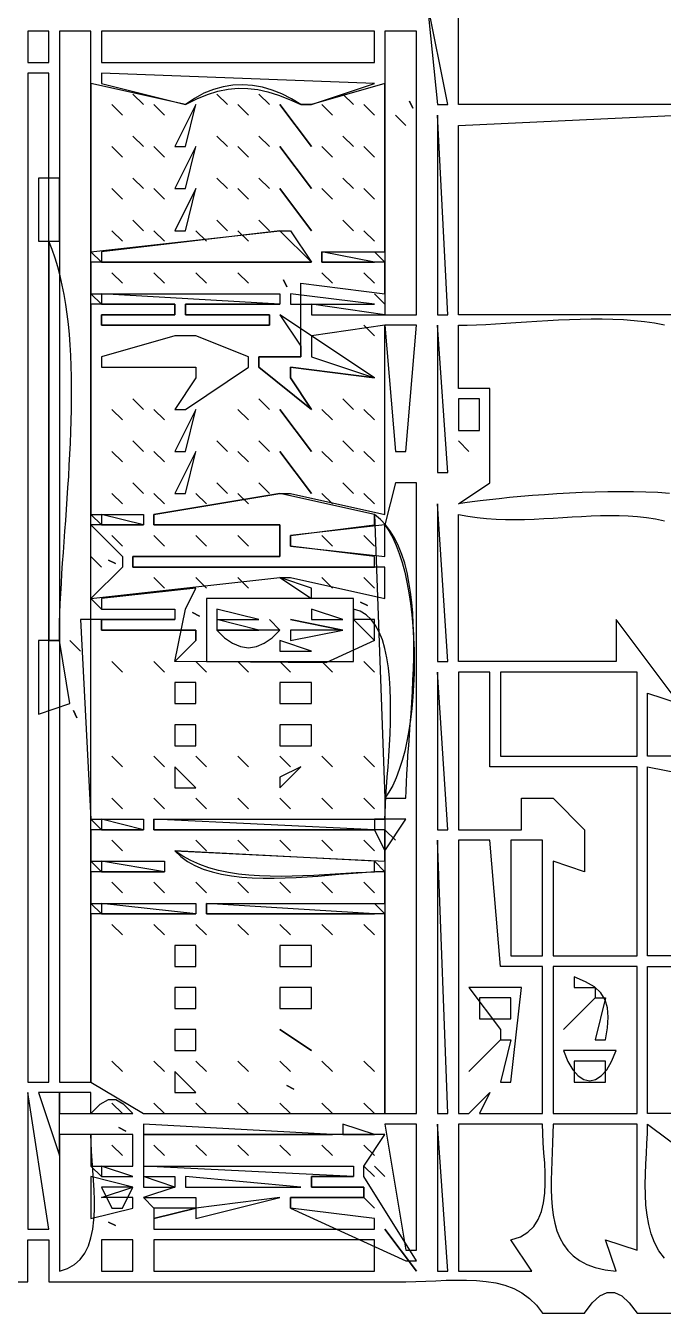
# Model space of a CAD drawing. Extents: x 0 to 2384, y 0 to 1684.
# Drawn here: x 990.8 to 1051.5, y 1312 to 1434.5 of the extents above; entities that cross this region are included whole.
import ezdxf

# ---------------------------------------------------------------- set-up
doc = ezdxf.new("R2010")
doc.units = 0
doc.layers.add('C251', color=251, linetype='CONTINUOUS')
doc.layers.add('C7', color=7, linetype='CONTINUOUS')

msp = doc.modelspace()

# ---------------------------------------------------------------- linework, layer by layer
at = {"layer": 'C251'}
for points in [[(997, 1429), (997, 1413), (1015, 1415), (1016, 1415), (1018, 1412), (997, 1412), (997, 1409), (1015, 1409), (1015, 1408), (1006, 1408), (1006, 1407), (1014, 1407), (1014, 1406), (998, 1406), (998, 1407), (1005, 1407), (1005, 1408), (997, 1408), (997, 1388), (1002, 1388), (1002, 1387), (997, 1387), (1000, 1384), (1000, 1383), (997, 1380), (1015, 1382), (1016, 1382), (1025, 1380), (1025, 1383), (1001, 1383), (1001, 1384), (1015, 1384), (1015, 1387), (1003, 1387), (1003, 1388), (1015, 1390), (1016, 1390), (1025, 1388), (1025, 1406), (1018, 1405), (1018, 1403), (1024, 1401), (1016, 1402), (1016, 1401), (1018, 1398), (1013, 1402), (1013, 1403), (1017, 1403), (1017, 1404), (1017, 1410), (1025, 1409), (1025, 1412), (1019, 1412), (1019, 1413), (1025, 1413), (1025, 1429), (1018, 1427), (1017, 1427), (1016.107, 1427.5567), (1015.1971, 1428.0189), (1014.2742, 1428.3845), (1013.3419, 1428.6515), (1012.4041, 1428.8179), (1011.4645, 1428.8817), (1010.5268, 1428.8411), (1009.5949, 1428.6938), (1008.6725, 1428.4381), (1007.7633, 1428.0719), (1006.8712, 1427.5931), (1006, 1427), (997, 1429)], [(1027.3334, 1427.3334), (1027.6666, 1426.6666), (1027.3334, 1427.3334)], [(1026, 1426), (1027, 1425), (1026, 1426)], [(992, 1420), (992, 1414), (994, 1414), (994, 1420), (992, 1420)], [(1018, 1408), (1018, 1407), (1025, 1407), (1018, 1408)], [(1016, 1386), (1016, 1385), (1025, 1384), (1025, 1387), (1016, 1386)], [(996, 1378), (997, 1359), (1002, 1359), (1002, 1358), (997, 1358), (997, 1355), (1004, 1355), (1004, 1354), (997, 1354), (997, 1351), (1007, 1351), (1007, 1350), (997, 1350), (997, 1334), (1002, 1331), (1025, 1331), (1025, 1350), (1008, 1350), (1008, 1351), (1025, 1351), (1025, 1354), (1024.1149, 1353.9842), (1023.1952, 1353.9497), (1022.2454, 1353.9012), (1021.2696, 1353.8434), (1020.2725, 1353.781), (1019.2584, 1353.7187), (1018.2316, 1353.6612), (1017.1967, 1353.6132), (1016.1579, 1353.5795), (1015.1198, 1353.5647), (1014.0867, 1353.5736), (1013.063, 1353.6108), (1012.0531, 1353.6811), (1011.0614, 1353.7893), (1010.0924, 1353.9399), (1009.1504, 1354.1377), (1008.2398, 1354.3875), (1007.3651, 1354.6939), (1006.5306, 1355.0616), (1005.7407, 1355.4954), (1005, 1356), (1025, 1355), (1025, 1358), (1003, 1358), (1003, 1359), (1025, 1359), (1025.0119, 1359.6449), (1025.0446, 1360.3768), (1025.0937, 1361.1859), (1025.1548, 1362.0627), (1025.2232, 1362.9975), (1025.2947, 1363.9807), (1025.3646, 1365.0028), (1025.4287, 1366.054), (1025.4823, 1367.1249), (1025.521, 1368.2057), (1025.5403, 1369.2868), (1025.5359, 1370.3587), (1025.5032, 1371.4118), (1025.4377, 1372.4363), (1025.335, 1373.4227), (1025.1907, 1374.3615), (1025.0002, 1375.2429), (1024.7591, 1376.0573), (1024.463, 1376.7952), (1024.1073, 1377.447), (1023.6876, 1378.0029), (1023.1995, 1378.4535), (1022.6384, 1378.789), (1022, 1379), (1022, 1378), (1024, 1376), (1019.3611, 1373.8889), (1005, 1374), (1007, 1376), (1007, 1377), (998, 1377), (998, 1378), (1005, 1378), (996, 1378)], [(1006.6667, 1378.6666), (1007.3333, 1378.3334), (1006.6667, 1378.6666)], [(1009, 1379), (1009, 1378), (1013, 1378), (1009, 1379)], [(1018, 1379), (1018, 1378), (1021, 1378), (1018, 1379)], [(1009, 1377), (1009.7369, 1376.2679), (1010.485, 1375.745), (1011.2406, 1375.4313), (1012, 1375.3267), (1012.7593, 1375.4313), (1013.5149, 1375.745), (1014.263, 1376.2679), (1015, 1377), (1009, 1377)], [(1016, 1377), (1016, 1376), (1021, 1377), (1016, 1377)], [(992, 1376), (992, 1369), (995, 1370), (994, 1376), (992, 1376)], [(995, 1376), (996, 1375), (995, 1376)], [(995.3333, 1369.3334), (995.6667, 1368.6666), (995.3333, 1369.3334)], [(992, 1333), (994, 1327), (994, 1333), (992, 1333)], [(997, 1331), (1001, 1331), (1000.136, 1331.8701), (999.368, 1332.3052), (998.6319, 1332.3052), (997.8639, 1331.8701), (997, 1331)], [(997, 1329), (997, 1326), (1001, 1326), (1001, 1329), (997, 1329)], [(1002, 1329), (1002, 1326), (1022, 1326), (1022, 1325), (1018, 1325), (1018, 1324), (1023, 1324), (1023, 1323), (1016, 1323), (1016, 1322), (1027, 1317), (1028, 1317), (1023, 1325), (1023, 1326), (1025, 1329), (1002, 1329)], [(997, 1326), (998, 1325), (997, 1326)], [(997, 1325), (997, 1321), (1001, 1322), (1001, 1323), (998, 1323), (1001, 1324), (997, 1325)], [(1002, 1325), (1002, 1324), (1005, 1324), (1002, 1325)], [(1006, 1325), (1006, 1324), (1017, 1324), (1006, 1325)], [(1002, 1323), (1003, 1322), (1002, 1323)], [(1007, 1322), (1007, 1321), (1015, 1323), (1007, 1322)], [(1003, 1322), (1003, 1321), (1007, 1322), (1003, 1322)]]:
    msp.add_lwpolyline(points, dxfattribs=at)
at = {"layer": 'C7'}
for points in [[(1029, 1437), (1030, 1427), (1031, 1427), (1029, 1437)], [(1053, 1427), (1032, 1427), (1032, 1438)], [(991, 1434), (991, 1431), (993, 1431), (993, 1434), (991, 1434)], [(994, 1434), (994, 1334), (997, 1334), (997, 1434), (994, 1434)], [(998, 1434), (998, 1431), (1024, 1431), (1024, 1434), (998, 1434)], [(1025, 1434), (1025, 1407), (1028, 1407), (1028, 1434), (1025, 1434)], [(991, 1430), (991, 1334), (993, 1334), (993, 1430), (991, 1430)], [(998, 1430), (998, 1429), (1006, 1427), (1007.0839, 1427.5338), (1008.1146, 1427.9536), (1009.1043, 1428.2619), (1010.065, 1428.461), (1011.0089, 1428.5533), (1011.9482, 1428.5413), (1012.8949, 1428.4273), (1013.8613, 1428.2137), (1014.8595, 1427.9031), (1015.9017, 1427.4977), (1017, 1427), (1018, 1427), (1024, 1429), (998, 1430)], [(1001, 1428), (1002, 1427), (1001, 1428)], [(1009, 1428), (1010, 1427), (1009, 1428)], [(1013, 1428), (1014, 1427), (1013, 1428)], [(1021, 1428), (1022, 1427), (1021, 1428)], [(999, 1427), (1000, 1426), (999, 1427)], [(1003, 1427), (1004, 1426), (1003, 1427)], [(1007, 1427), (1005, 1423), (1006, 1423), (1007, 1427)], [(1011, 1427), (1012, 1426), (1011, 1427)], [(1015, 1427), (1018, 1423), (1015, 1427)], [(1019, 1427), (1020, 1426), (1019, 1427)], [(1023, 1427), (1024, 1426), (1023, 1427)], [(1030, 1426), (1030, 1407), (1031, 1407), (1030, 1426)], [(1059, 1407), (1032, 1407), (1032, 1425), (1053, 1426)], [(1001, 1424), (1002, 1423), (1001, 1424)], [(1009, 1424), (1010, 1423), (1009, 1424)], [(1013, 1424), (1014, 1423), (1013, 1424)], [(1021, 1424), (1022, 1423), (1021, 1424)], [(999, 1423), (1000, 1422), (999, 1423)], [(1003, 1423), (1004, 1422), (1003, 1423)], [(1007, 1423), (1005, 1419), (1006, 1419), (1007, 1423)], [(1011, 1423), (1012, 1422), (1011, 1423)], [(1015, 1423), (1018, 1419), (1015, 1423)], [(1019, 1423), (1020, 1422), (1019, 1423)], [(1023, 1423), (1024, 1422), (1023, 1423)], [(1001, 1420), (1002, 1419), (1001, 1420)], [(1009, 1420), (1010, 1419), (1009, 1420)], [(1013, 1420), (1014, 1419), (1013, 1420)], [(1021, 1420), (1022, 1419), (1021, 1420)], [(999, 1419), (1000, 1418), (999, 1419)], [(1003, 1419), (1004, 1418), (1003, 1419)], [(1007, 1419), (1005, 1415), (1006, 1415), (1007, 1419)], [(1011, 1419), (1012, 1418), (1011, 1419)], [(1015, 1419), (1018, 1415), (1015, 1419)], [(1019, 1419), (1020, 1418), (1019, 1419)], [(1023, 1419), (1024, 1418), (1023, 1419)], [(1015, 1415), (998, 1413), (998, 1412), (1018, 1412), (1015, 1415)], [(999, 1415), (1000, 1414), (999, 1415)], [(1001, 1416), (1002, 1415), (1001, 1416)], [(1003, 1415), (1004, 1414), (1003, 1415)], [(1007, 1415), (1008, 1414), (1007, 1415)], [(1009, 1416), (1010, 1415), (1009, 1416)], [(1011, 1415), (1012, 1414), (1011, 1415)], [(1013, 1416), (1014, 1415), (1013, 1416)], [(1021, 1416), (1022, 1415), (1021, 1416)], [(1023, 1415), (1024, 1414), (1023, 1415)], [(993, 1414), (993, 1376), (994, 1376), (994.0061, 1376.8511), (994.0239, 1377.7252), (994.0521, 1378.6208), (994.0898, 1379.5367), (994.1359, 1380.4715), (994.1892, 1381.4239), (994.2488, 1382.3925), (994.3135, 1383.376), (994.3823, 1384.3731), (994.4541, 1385.3825), (994.5278, 1386.4028), (994.6023, 1387.4326), (994.6765, 1388.4708), (994.7495, 1389.5158), (994.8201, 1390.5665), (994.8872, 1391.6214), (994.9497, 1392.6792), (995.0067, 1393.7387), (995.0569, 1394.7984), (995.0994, 1395.8571), (995.133, 1396.9134), (995.1567, 1397.9659), (995.1695, 1399.0134), (995.1701, 1400.0545), (995.1576, 1401.0879), (995.1309, 1402.1123), (995.0889, 1403.1263), (995.0305, 1404.1285), (994.9547, 1405.1177), (994.8603, 1406.0926), (994.7463, 1407.0518), (994.6117, 1407.9939), (994.4553, 1408.9176), (994.2761, 1409.8217), (994.073, 1410.7047), (993.8449, 1411.5654), (993.5907, 1412.4024), (993.3094, 1413.2143), (993, 1414)], [(997, 1413), (998, 1412), (997, 1413)], [(1019, 1413), (1019, 1412), (1024, 1412), (1019, 1413)], [(1024, 1413), (1025, 1412), (1024, 1413)], [(999, 1411), (1000, 1410), (999, 1411)], [(1003, 1411), (1004, 1410), (1003, 1411)], [(1007, 1411), (1008, 1410), (1007, 1411)], [(1011, 1411), (1012, 1410), (1011, 1411)], [(1015.3333, 1410.3334), (1015.6667, 1409.6666), (1015.3333, 1410.3334)], [(1019, 1411), (1020, 1410), (1019, 1411)], [(1023, 1411), (1024, 1410), (1023, 1411)], [(997, 1409), (998, 1408), (997, 1409)], [(998, 1409), (998, 1408), (1005, 1408), (1005, 1407), (998, 1407), (998, 1406), (1014, 1406), (1014, 1407), (1006, 1407), (1006, 1408), (1015, 1408), (998, 1409)], [(1016, 1409), (1016, 1408), (1024, 1408), (1016, 1409)], [(1024, 1409), (1025, 1408), (1024, 1409)], [(1015, 1407), (1017, 1404), (1017, 1403), (1013, 1403), (1013, 1402), (1018, 1398), (1016, 1401), (1016, 1402), (1024, 1401), (1015, 1407)], [(1052.0945, 1390.0036), (1050.9843, 1390.0773), (1049.8347, 1390.1274), (1048.6538, 1390.1556), (1047.4495, 1390.1636), (1046.2297, 1390.153), (1045.0025, 1390.1255), (1043.7758, 1390.0828), (1042.5577, 1390.0267), (1041.356, 1389.9587), (1040.1787, 1389.8806), (1039.0339, 1389.7941), (1037.9295, 1389.7008), (1036.8735, 1389.6024), (1035.8738, 1389.5006), (1034.9385, 1389.3972), (1034.0755, 1389.2937), (1033.2927, 1389.1919), (1032.5982, 1389.0934), (1032, 1389), (1035, 1391), (1035, 1400), (1032, 1400), (1032, 1406), (1032.8373, 1406.0095), (1033.7086, 1406.0361), (1034.6108, 1406.0769), (1035.5406, 1406.1287), (1036.495, 1406.1888), (1037.4708, 1406.2541), (1038.4649, 1406.3217), (1039.4741, 1406.3885), (1040.4953, 1406.4516), (1041.5254, 1406.508), (1042.5611, 1406.5549), (1043.5995, 1406.5891), (1044.6372, 1406.6077), (1045.6713, 1406.6078), (1046.6985, 1406.5864), (1047.7157, 1406.5405), (1048.7198, 1406.4672), (1049.7076, 1406.3635), (1050.676, 1406.2263), (1051.6218, 1406.0529)], [(1023, 1406), (1024, 1405), (1023, 1406)], [(1025, 1406), (1026, 1394), (1027, 1394), (1028, 1406), (1025, 1406)], [(1030, 1406), (1030, 1392), (1031, 1392), (1030, 1406)], [(1005, 1405), (998, 1403), (998, 1402), (1007, 1402), (1007, 1401), (1005, 1398), (1006, 1398), (1012, 1402), (1012, 1403), (1007, 1405), (1005, 1405)], [(1001, 1399), (1002, 1398), (1001, 1399)], [(1013, 1399), (1014, 1398), (1013, 1399)], [(1021, 1399), (1022, 1398), (1021, 1399)], [(1032, 1399), (1032, 1396), (1034, 1396), (1034, 1399), (1032, 1399)], [(999, 1398), (1000, 1397), (999, 1398)], [(1003, 1398), (1004, 1397), (1003, 1398)], [(1007, 1398), (1005, 1394), (1006, 1394), (1007, 1398)], [(1011, 1398), (1012, 1397), (1011, 1398)], [(1015, 1398), (1018, 1394), (1015, 1398)], [(1019, 1398), (1020, 1397), (1019, 1398)], [(1023, 1398), (1024, 1397), (1023, 1398)], [(1001, 1395), (1002, 1394), (1001, 1395)], [(1009, 1395), (1010, 1394), (1009, 1395)], [(1013, 1395), (1014, 1394), (1013, 1395)], [(1021, 1395), (1022, 1394), (1021, 1395)], [(1032, 1395), (1033, 1394), (1032, 1395)], [(999, 1394), (1000, 1393), (999, 1394)], [(1003, 1394), (1004, 1393), (1003, 1394)], [(1007, 1394), (1005, 1390), (1006, 1390), (1007, 1394)], [(1011, 1394), (1012, 1393), (1011, 1394)], [(1015, 1394), (1018, 1390), (1015, 1394)], [(1019, 1394), (1020, 1393), (1019, 1394)], [(1023, 1394), (1024, 1393), (1023, 1394)], [(1001, 1391), (1002, 1390), (1001, 1391)], [(1009, 1391), (1010, 1390), (1009, 1391)], [(1013, 1391), (1014, 1390), (1013, 1391)], [(1021, 1391), (1022, 1390), (1021, 1391)], [(1026, 1391), (1025, 1387), (1025.3842, 1386.4319), (1025.74, 1385.7837), (1026.0673, 1385.0615), (1026.3662, 1384.2716), (1026.6365, 1383.42), (1026.8785, 1382.513), (1027.0919, 1381.5567), (1027.277, 1380.5573), (1027.4335, 1379.5209), (1027.5616, 1378.4537), (1027.6612, 1377.3618), (1027.7324, 1376.2514), (1027.775, 1375.1288), (1027.7893, 1373.9999), (1027.775, 1372.8711), (1027.7324, 1371.7484), (1027.6612, 1370.638), (1027.5616, 1369.5462), (1027.4335, 1368.479), (1027.2769, 1367.4426), (1027.0919, 1366.4431), (1026.8785, 1365.4868), (1026.6365, 1364.5798), (1026.3662, 1363.7283), (1026.0673, 1362.9384), (1025.74, 1362.2162), (1025.3842, 1361.568), (1025, 1361), (1025, 1360), (1025, 1359), (1025, 1331), (1028, 1331), (1028, 1391), (1026, 1391)], [(999, 1390), (1000, 1389), (999, 1390)], [(1015, 1390), (1003, 1388), (1003, 1387), (1015, 1387), (1015, 1384), (1001, 1384), (1001, 1383), (1024, 1383), (1024, 1384), (1016, 1385), (1016, 1386), (1024, 1387), (1024, 1388), (1015, 1390)], [(1003, 1390), (1004, 1389), (1003, 1390)], [(1007, 1390), (1008, 1389), (1007, 1390)], [(1011, 1390), (1012, 1389), (1011, 1390)], [(1019, 1390), (1020, 1389), (1019, 1390)], [(1023, 1390), (1024, 1389), (1023, 1390)], [(997, 1388), (998, 1387), (997, 1388)], [(998, 1388), (998, 1387), (1002, 1387), (998, 1388)], [(1024, 1388), (1025, 1361), (1027, 1361), (1027.0095, 1361.7168), (1027.0362, 1362.4886), (1027.0776, 1363.3108), (1027.131, 1364.1789), (1027.1936, 1365.0883), (1027.2628, 1366.0346), (1027.336, 1367.0132), (1027.4105, 1368.0195), (1027.4837, 1369.049), (1027.5529, 1370.0973), (1027.6154, 1371.1596), (1027.6686, 1372.2316), (1027.7097, 1373.3086), (1027.7363, 1374.3862), (1027.7455, 1375.4598), (1027.7348, 1376.5249), (1027.7015, 1377.5768), (1027.6429, 1378.6112), (1027.5563, 1379.6235), (1027.4392, 1380.609), (1027.2887, 1381.5634), (1027.1024, 1382.482), (1026.8775, 1383.3604), (1026.6114, 1384.1939), (1026.3014, 1384.9781), (1025.9448, 1385.7084), (1025.5391, 1386.3802), (1025.0814, 1386.9891), (1024.5693, 1387.5306), (1024, 1388)], [(1030, 1389), (1030, 1374), (1031, 1374), (1030, 1389)], [(1054, 1365), (1050, 1365), (1050, 1371), (1053, 1370), (1047, 1378), (1047, 1374), (1032, 1374), (1032, 1388), (1032.8895, 1387.8291), (1033.7836, 1387.6996), (1034.6815, 1387.6073), (1035.5825, 1387.5481), (1036.4861, 1387.5177), (1037.3917, 1387.512), (1038.2984, 1387.527), (1039.2057, 1387.5584), (1040.113, 1387.602), (1041.0196, 1387.6538), (1041.9248, 1387.7096), (1042.8279, 1387.7651), (1043.7285, 1387.8164), (1044.6257, 1387.8591), (1045.5189, 1387.8892), (1046.4075, 1387.9025), (1047.2909, 1387.8949), (1048.1684, 1387.8621), (1049.0393, 1387.8002), (1049.9029, 1387.7048), (1050.7588, 1387.5718), (1051.6061, 1387.3972)], [(999, 1386), (1000, 1385), (999, 1386)], [(1003, 1386), (1004, 1385), (1003, 1386)], [(1007, 1386), (1008, 1385), (1007, 1386)], [(1011, 1386), (1012, 1385), (1011, 1386)], [(1019, 1386), (1020, 1385), (1019, 1386)], [(1023, 1386), (1024, 1385), (1023, 1386)], [(997, 1384), (998, 1383), (997, 1384)], [(998.6667, 1383.6666), (999.3333, 1383.3334), (998.6667, 1383.6666)], [(1003, 1382), (1004, 1381), (1003, 1382)], [(1007, 1382), (1008, 1381), (1007, 1382)], [(1011, 1382), (1012, 1381), (1011, 1382)], [(1015, 1382), (1018, 1380), (1018, 1381), (1015, 1382)], [(1019, 1382), (1020, 1381), (1019, 1382)], [(1023, 1382), (1024, 1381), (1023, 1382)], [(998, 1380), (998, 1379), (1005, 1379), (1005, 1378), (998, 1378), (998, 1377), (1007, 1377), (1007, 1376), (1005, 1374), (1006, 1379), (1007, 1381), (998, 1380)], [(997, 1380), (998, 1379), (997, 1380)], [(1008, 1380), (1008, 1374), (1022, 1374), (1022, 1380), (1008, 1380)], [(1022.6667, 1379.6666), (1023.3333, 1379.3334), (1022.6667, 1379.6666)], [(1009, 1378), (1009, 1377), (1013, 1377), (1009, 1378)], [(1014, 1378), (1015, 1377), (1014, 1378)], [(1016, 1378), (1021, 1377), (1016, 1378)], [(1022, 1378), (1024, 1376), (1024, 1378), (1022, 1378)], [(1015, 1376), (1015, 1375), (1018, 1375), (1015, 1376)], [(999, 1374), (1000, 1373), (999, 1374)], [(1003, 1374), (1004, 1373), (1003, 1374)], [(1007, 1374), (1008, 1373), (1007, 1374)], [(1011, 1374), (1012, 1373), (1011, 1374)], [(1015, 1374), (1016, 1373), (1015, 1374)], [(1019, 1374), (1020, 1373), (1019, 1374)], [(1023, 1374), (1024, 1373), (1023, 1374)], [(1005, 1372), (1005, 1370), (1007, 1370), (1007, 1372), (1005, 1372)], [(1015, 1372), (1015, 1370), (1018, 1370), (1018, 1372), (1015, 1372)], [(1030, 1373), (1030, 1358), (1031, 1358), (1030, 1373)], [(1032, 1373), (1032, 1358), (1038, 1358), (1038, 1361), (1041, 1361), (1044, 1358), (1044, 1354), (1041, 1355), (1041, 1346), (1049, 1346), (1049, 1364), (1035, 1364), (1035, 1373), (1032, 1373)], [(1036, 1373), (1036, 1365), (1049, 1365), (1049, 1373), (1036, 1373)], [(1005, 1368), (1005, 1366), (1007, 1366), (1007, 1368), (1005, 1368)], [(1015, 1368), (1015, 1366), (1018, 1366), (1018, 1368), (1015, 1368)], [(999, 1365), (1000, 1364), (999, 1365)], [(1003, 1365), (1004, 1364), (1003, 1365)], [(1007, 1365), (1008, 1364), (1007, 1365)], [(1011, 1365), (1012, 1364), (1011, 1365)], [(1015, 1365), (1016, 1364), (1015, 1365)], [(1019, 1365), (1020, 1364), (1019, 1365)], [(1023, 1365), (1024, 1364), (1023, 1365)], [(1005, 1364), (1005, 1362), (1007, 1362), (1005, 1364)], [(1017, 1364), (1015, 1363), (1015, 1362), (1017, 1364)], [(1054, 1346), (1050, 1346), (1050, 1364), (1055, 1363)], [(999, 1361), (1000, 1360), (999, 1361)], [(1003, 1361), (1004, 1360), (1003, 1361)], [(1007, 1361), (1008, 1360), (1007, 1361)], [(1011, 1361), (1012, 1360), (1011, 1361)], [(1015, 1361), (1016, 1360), (1015, 1361)], [(1019, 1361), (1020, 1360), (1019, 1361)], [(1023, 1361), (1024, 1360), (1023, 1361)], [(997, 1359), (998, 1358), (997, 1359)], [(998, 1359), (998, 1358), (1002, 1358), (998, 1359)], [(1003, 1359), (1003, 1358), (1024, 1358), (1003, 1359)], [(1024, 1359), (1024, 1358), (1025, 1356), (1027, 1359), (1024, 1359)], [(1025, 1358), (1026, 1357), (1025, 1358)], [(999, 1357), (1000, 1356), (999, 1357)], [(1007, 1357), (1008, 1356), (1007, 1357)], [(1011, 1357), (1012, 1356), (1011, 1357)], [(1015, 1357), (1016, 1356), (1015, 1357)], [(1019, 1357), (1020, 1356), (1019, 1357)], [(1023, 1357), (1024, 1356), (1023, 1357)], [(1030, 1357), (1030, 1331), (1031, 1331), (1030, 1357)], [(1032, 1357), (1032, 1331), (1033, 1331), (1035, 1333), (1034, 1331), (1035, 1331), (1040, 1331), (1040, 1345), (1036, 1345), (1035, 1357), (1032, 1357)], [(1037, 1357), (1037, 1346), (1040, 1346), (1040, 1357), (1037, 1357)], [(997, 1355), (998, 1354), (997, 1355)], [(998, 1355), (998, 1354), (1004, 1354), (998, 1355)], [(1005, 1356), (1005.5563, 1355.4543), (1006.1964, 1354.9855), (1006.9125, 1354.5887), (1007.6969, 1354.2587), (1008.5419, 1353.9905), (1009.4398, 1353.7792), (1010.3828, 1353.6195), (1011.3632, 1353.5066), (1012.3733, 1353.4354), (1013.4054, 1353.4009), (1014.4517, 1353.3979), (1015.5045, 1353.4216), (1016.5562, 1353.4668), (1017.5989, 1353.5285), (1018.625, 1353.6017), (1019.6268, 1353.6813), (1020.5964, 1353.7624), (1021.5263, 1353.8398), (1022.4087, 1353.9085), (1023.2358, 1353.9636), (1024, 1354), (1024, 1355), (1005, 1356)], [(1024, 1355), (1025, 1354), (1024, 1355)], [(999, 1353), (1000, 1352), (999, 1353)], [(1003, 1353), (1004, 1352), (1003, 1353)], [(1007, 1353), (1008, 1352), (1007, 1353)], [(1011, 1353), (1012, 1352), (1011, 1353)], [(1015, 1353), (1016, 1352), (1015, 1353)], [(1019, 1353), (1020, 1352), (1019, 1353)], [(1023, 1353), (1024, 1352), (1023, 1353)], [(997, 1351), (998, 1350), (997, 1351)], [(998, 1351), (998, 1350), (1007, 1350), (998, 1351)], [(1008, 1351), (1008, 1350), (1024, 1350), (1008, 1351)], [(1024, 1351), (1025, 1350), (1024, 1351)], [(999, 1349), (1000, 1348), (999, 1349)], [(1003, 1349), (1004, 1348), (1003, 1349)], [(1007, 1349), (1008, 1348), (1007, 1349)], [(1011, 1349), (1012, 1348), (1011, 1349)], [(1015, 1349), (1016, 1348), (1015, 1349)], [(1019, 1349), (1020, 1348), (1019, 1349)], [(1023, 1349), (1024, 1348), (1023, 1349)], [(1005, 1347), (1005, 1345), (1007, 1345), (1007, 1347), (1005, 1347)], [(1015, 1347), (1015, 1345), (1018, 1345), (1018, 1347), (1015, 1347)], [(1041, 1345), (1041, 1331), (1049, 1331), (1049, 1345), (1041, 1345)], [(1043, 1344), (1043, 1343), (1045, 1343), (1045, 1342), (1042, 1339), (1045, 1342), (1046, 1342), (1045, 1338), (1046, 1338), (1046.1892, 1339.1671), (1046.2634, 1340.1805), (1046.1994, 1341.0575), (1045.9743, 1341.8153), (1045.5649, 1342.4712), (1044.948, 1343.0425), (1044.1008, 1343.5463), (1043, 1344)], [(1054, 1331), (1050, 1331), (1050, 1345), (1054, 1345)], [(1005, 1343), (1005, 1341), (1007, 1341), (1007, 1343), (1005, 1343)], [(1015, 1343), (1015, 1341), (1018, 1341), (1018, 1343), (1015, 1343)], [(1033, 1343), (1036, 1339), (1036, 1338), (1033, 1335), (1036, 1338), (1037, 1338), (1036, 1334), (1037, 1334), (1038, 1343), (1033, 1343)], [(1034, 1342), (1034, 1340), (1037, 1340), (1037, 1342), (1034, 1342)], [(1005, 1339), (1005, 1337), (1007, 1337), (1007, 1339), (1005, 1339)], [(1015, 1339), (1018, 1337), (1015, 1339)], [(1042, 1337), (1042.4158, 1335.9622), (1042.8878, 1335.155), (1043.4018, 1334.5785), (1043.9438, 1334.2325), (1044.4999, 1334.1172), (1045.0559, 1334.2325), (1045.598, 1334.5784), (1046.112, 1335.155), (1046.584, 1335.9621), (1047, 1337), (1042, 1337)], [(999, 1336), (1000, 1335), (999, 1336)], [(1003, 1336), (1004, 1335), (1003, 1336)], [(1007, 1336), (1008, 1335), (1007, 1336)], [(1011, 1336), (1012, 1335), (1011, 1336)], [(1015, 1336), (1016, 1335), (1015, 1336)], [(1019, 1336), (1020, 1335), (1019, 1336)], [(1023, 1336), (1024, 1335), (1023, 1336)], [(1043, 1336), (1043, 1334), (1046, 1334), (1046, 1336), (1043, 1336)], [(1005, 1335), (1005, 1333), (1007, 1333), (1005, 1335)], [(991, 1333), (991, 1320), (993, 1320), (991, 1333)], [(994, 1333), (994, 1331), (997, 1331), (997, 1333), (994, 1333)], [(1015.6667, 1333.6666), (1016.3333, 1333.3334), (1015.6667, 1333.6666)], [(999, 1332), (1000, 1331), (999, 1332)], [(1003, 1332), (1004, 1331), (1003, 1332)], [(1007, 1332), (1008, 1331), (1007, 1332)], [(1011, 1332), (1012, 1331), (1011, 1332)], [(1015, 1332), (1016, 1331), (1015, 1332)], [(1019, 1332), (1020, 1331), (1019, 1332)], [(1023, 1332), (1024, 1331), (1023, 1332)], [(999.6667, 1329.6666), (1000.3333, 1329.3334), (999.6667, 1329.6666)], [(1002, 1330), (1002, 1329), (1020, 1329), (1002, 1330)], [(1021, 1330), (1021, 1329), (1024, 1329), (1021, 1330)], [(1025, 1330), (1027, 1318), (1028, 1318), (1028, 1330), (1025, 1330)], [(1030, 1330), (1030, 1316), (1031, 1316), (1030, 1330)], [(1032, 1330), (1032, 1316), (1039, 1316), (1037, 1319), (1037.8901, 1319.2864), (1038.6085, 1319.7145), (1039.1722, 1320.2679), (1039.598, 1320.9305), (1039.9029, 1321.6861), (1040.1039, 1322.5185), (1040.2178, 1323.4115), (1040.2616, 1324.349), (1040.2522, 1325.3146), (1040.2065, 1326.2924), (1040.1415, 1327.266), (1040.0742, 1328.2192), (1040.0213, 1329.1359), (1040, 1330), (1032, 1330)], [(1041, 1330), (1040.9891, 1329.1203), (1040.9614, 1328.2297), (1040.9241, 1327.3332), (1040.8847, 1326.4359), (1040.8505, 1325.543), (1040.8288, 1324.6595), (1040.827, 1323.7905), (1040.8524, 1322.9412), (1040.9124, 1322.1165), (1041.0142, 1321.3216), (1041.1653, 1320.5616), (1041.373, 1319.8415), (1041.6445, 1319.1665), (1041.9874, 1318.5417), (1042.4089, 1317.9721), (1042.9163, 1317.4629), (1043.5171, 1317.0191), (1044.2185, 1316.6458), (1045.0279, 1316.3481), (1045.9526, 1316.1311), (1047, 1316), (1046, 1319), (1049, 1318), (1049, 1330), (1041, 1330)], [(1051.6076, 1317.226), (1051.0891, 1317.9447), (1050.6748, 1318.7238), (1050.3543, 1319.5555), (1050.117, 1320.4323), (1049.9523, 1321.3465), (1049.8498, 1322.2905), (1049.7988, 1323.2567), (1049.7889, 1324.2374), (1049.8094, 1325.2251), (1049.8499, 1326.212), (1049.8997, 1327.1906), (1049.9484, 1328.1532), (1049.9853, 1329.0922), (1050, 1330), (1054, 1327)], [(994, 1329), (994, 1316), (994.7884, 1316.2521), (995.4482, 1316.6328), (995.9896, 1317.1293), (996.4232, 1317.7287), (996.7593, 1318.4179), (997.0085, 1319.1841), (997.1812, 1320.0144), (997.2879, 1320.8958), (997.3389, 1321.8155), (997.3448, 1322.7605), (997.3161, 1323.718), (997.263, 1324.6749), (997.1962, 1325.6184), (997.126, 1326.5356), (997.0629, 1327.4135), (997.0174, 1328.2393), (997, 1329), (994, 1329)], [(999, 1328), (1000, 1327), (999, 1328)], [(1003, 1328), (1004, 1327), (1003, 1328)], [(1007, 1328), (1008, 1327), (1007, 1328)], [(1011, 1328), (1012, 1327), (1011, 1328)], [(1015, 1328), (1016, 1327), (1015, 1328)], [(1019, 1328), (1020, 1327), (1019, 1328)], [(1023, 1328), (1024, 1327), (1023, 1328)], [(998, 1326), (998, 1325), (1001, 1325), (998, 1326)], [(1002, 1326), (1002, 1325), (1005, 1325), (1005, 1324), (1002, 1323), (1007, 1323), (1007, 1322), (1003, 1321), (1003, 1320), (1024, 1320), (1024, 1321), (1016, 1322), (1016, 1323), (1023, 1323), (1023, 1324), (1018, 1324), (1018, 1325), (1022, 1325), (1002, 1326)], [(1023, 1326), (1024, 1325), (1023, 1326)], [(1024, 1326), (1025, 1325), (1024, 1326)], [(998, 1324), (999, 1322), (1000, 1322), (1001, 1324), (998, 1324)], [(1023, 1323), (1024, 1322), (1023, 1323)], [(998.6667, 1320.6666), (999.3333, 1320.3334), (998.6667, 1320.6666)], [(1025, 1320), (1028, 1316), (1025, 1320)], [(987, 1315), (991, 1315), (991, 1319), (993, 1319), (993, 1315), (1027, 1315), (1027.9279, 1315.0143), (1028.8785, 1315.0496), (1029.8443, 1315.0938), (1030.8183, 1315.135), (1031.7931, 1315.1615), (1032.7616, 1315.1614), (1033.7165, 1315.1226), (1034.6506, 1315.0335), (1035.5567, 1314.8821), (1036.4275, 1314.6564), (1037.2559, 1314.3448), (1038.0345, 1313.9352), (1038.7562, 1313.4157), (1039.4138, 1312.7746), (1040, 1312), (1041, 1312), (1044, 1312), (1044.7419, 1312.985), (1045.4562, 1313.6417), (1046.1539, 1313.9701), (1046.846, 1313.9701), (1047.5437, 1313.6417), (1048.258, 1312.985), (1049, 1312), (1053, 1312)], [(998, 1319), (998, 1316), (1001, 1316), (1001, 1319), (998, 1319)], [(1003, 1319), (1003, 1316), (1024, 1316), (1024, 1319), (1003, 1319)]]:
    msp.add_lwpolyline(points, dxfattribs=at)

doc.saveas('drawing.dxf')
